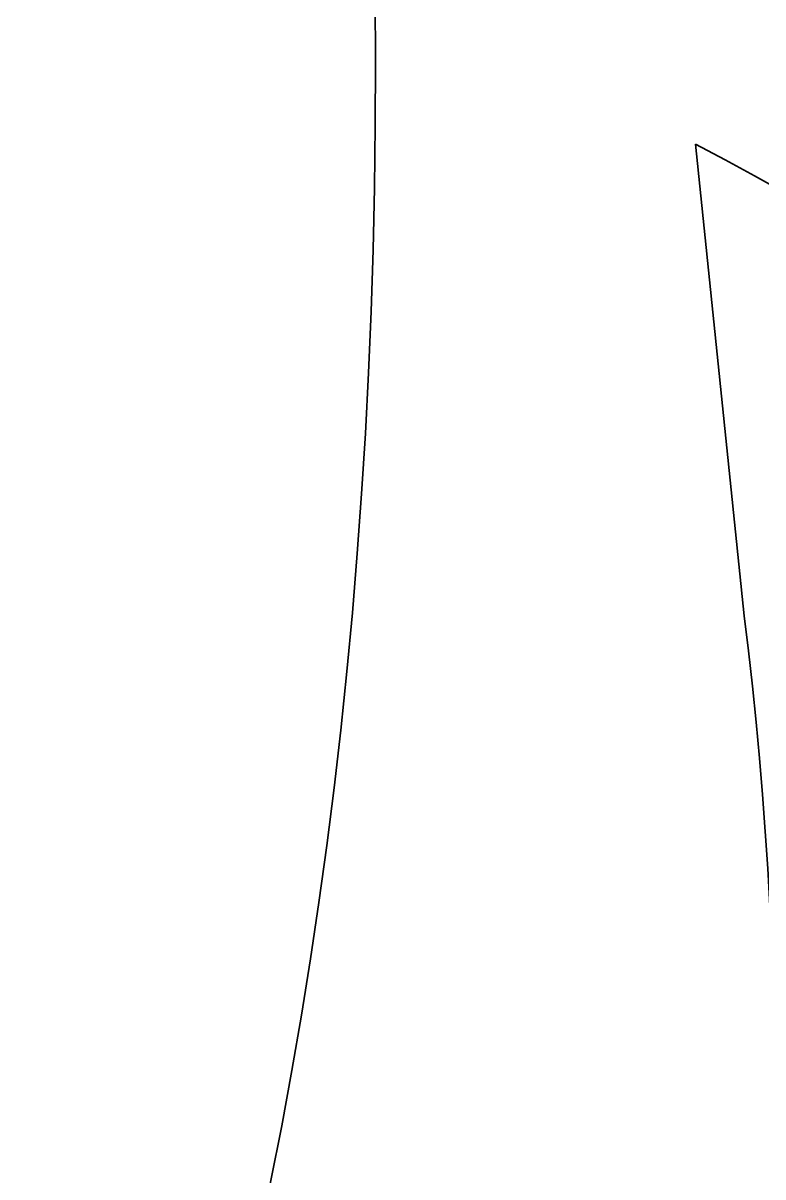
# Model space of a CAD drawing. Header units: centimetres. Extents: x -13.7 to 13.2, y -13.1 to 13.8.
# Drawn here: x 6.455 to 6.869, y 6.479 to 7.125 of the extents above; entities that cross this region are included whole.
import ezdxf

# ---------------------------------------------------------------- set-up
doc = ezdxf.new("R2010")
doc.units = ezdxf.units.CM
doc.header["$MEASUREMENT"] = 0
doc.layers.add('Layer 1', color=7, linetype='Continuous')

msp = doc.modelspace()

# ---------------------------------------------------------------- linework, layer by layer
at = {"layer": 'Layer 1', "color": 250, "lineweight": 35}
for points, knots in [([(-0.24145, 13.83027), (-7.6799, 13.82688), (-13.70893, 7.79605), (-13.70893, 0.35686), (-13.70893, 0.35686), (-13.70893, -7.08436), (-7.67661, -13.11673), (-0.23533, -13.11673), (-0.23533, -13.11673), (7.20381, -13.11673), (13.23483, -7.08765), (13.23812, 0.35079)], [0, 0, 0, 0, 0.25, 0.25, 0.25, 0.25, 0.5, 0.5, 0.5, 0.5, 1, 1, 1, 1]), ([(4.04484, 4.88409), (4.22875, 6.04228), (4.80587, 7.00079), (6.04472, 7.19161), (6.04472, 7.19161), (6.24529, 7.22251), (6.44855, 7.21669), (6.65066, 7.21072), (6.65066, 7.21072), (6.69629, 5.66447), (5.81698, 4.84249), (4.32403, 4.60485), (4.32403, 4.60485), (4.08803, 3.69614), (3.81328, 3.07567), (2.99179, 2.54835), (2.99179, 2.54835), (2.83118, 2.44525), (2.65668, 2.38873), (2.47322, 2.34072)], [0, 0, 0, 0, 0.166667, 0.166667, 0.166667, 0.166667, 0.333333, 0.333333, 0.333333, 0.333333, 0.5, 0.5, 0.5, 0.5, 0.666667, 0.666667, 0.666667, 0.666667, 1, 1, 1, 1]), ([(4.04484, 4.88409), (4.22875, 6.04228), (4.80587, 7.00079), (6.04472, 7.19161), (6.04472, 7.19161), (6.24529, 7.22251), (6.44855, 7.21669), (6.65066, 7.21072), (6.65066, 7.21072), (6.69629, 5.66447), (5.81698, 4.84249), (4.32403, 4.60485), (4.32403, 4.60485), (4.08803, 3.69614), (3.81328, 3.07567), (2.99179, 2.54835), (2.99179, 2.54835), (2.83118, 2.44525), (2.65668, 2.38873), (2.47322, 2.34072)], [0, 0, 0, 0, 0.166667, 0.166667, 0.166667, 0.166667, 0.333333, 0.333333, 0.333333, 0.333333, 0.5, 0.5, 0.5, 0.5, 0.666667, 0.666667, 0.666667, 0.666667, 1, 1, 1, 1]), ([(6.83158, 7.05732), (7.53698, 6.68215), (8.13167, 5.95754), (8.06938, 5.15402), (8.06938, 5.15402), (8.02952, 4.64023), (7.75193, 4.2162), (7.20818, 4.26043), (7.20818, 4.26043), (6.72325, 4.29984), (7.11041, 3.88427), (6.49606, 3.91895), (6.49606, 3.91895), (6.00198, 3.94682), (5.74593, 4.2985), (5.62836, 4.74268), (5.62836, 4.74268), (6.61255, 4.55878), (6.96477, 5.95983), (6.85879, 6.79311)], [0, 0, 0, 0, 0.166667, 0.166667, 0.166667, 0.166667, 0.333333, 0.333333, 0.333333, 0.333333, 0.5, 0.5, 0.5, 0.5, 0.666667, 0.666667, 0.666667, 0.666667, 1, 1, 1, 1]), ([(6.83158, 7.05732), (7.53698, 6.68215), (8.13167, 5.95754), (8.06938, 5.15402), (8.06938, 5.15402), (8.02952, 4.64023), (7.75193, 4.2162), (7.20818, 4.26043), (7.20818, 4.26043), (6.72325, 4.29984), (7.11041, 3.88427), (6.49606, 3.91895), (6.49606, 3.91895), (6.00198, 3.94682), (5.74593, 4.2985), (5.62836, 4.74268), (5.62836, 4.74268), (6.61255, 4.55878), (6.96477, 5.95983), (6.85879, 6.79311)], [0, 0, 0, 0, 0.166667, 0.166667, 0.166667, 0.166667, 0.333333, 0.333333, 0.333333, 0.333333, 0.5, 0.5, 0.5, 0.5, 0.666667, 0.666667, 0.666667, 0.666667, 1, 1, 1, 1])]:
    msp.add_open_spline(points, degree=3, knots=knots, dxfattribs=at)
for points in [[(13.23812, 0.36288), (13.23483, 7.79934), (7.20709, 13.82688), (-0.22931, 13.83027)], [(6.85879, 6.79311), (6.85879, 6.79311), (6.83158, 7.05732), (6.83158, 7.05732)], [(6.85879, 6.79311), (6.85879, 6.79311), (6.83158, 7.05732), (6.83158, 7.05732)]]:
    msp.add_open_spline(points, degree=3, dxfattribs=at)

doc.saveas('drawing.dxf')
